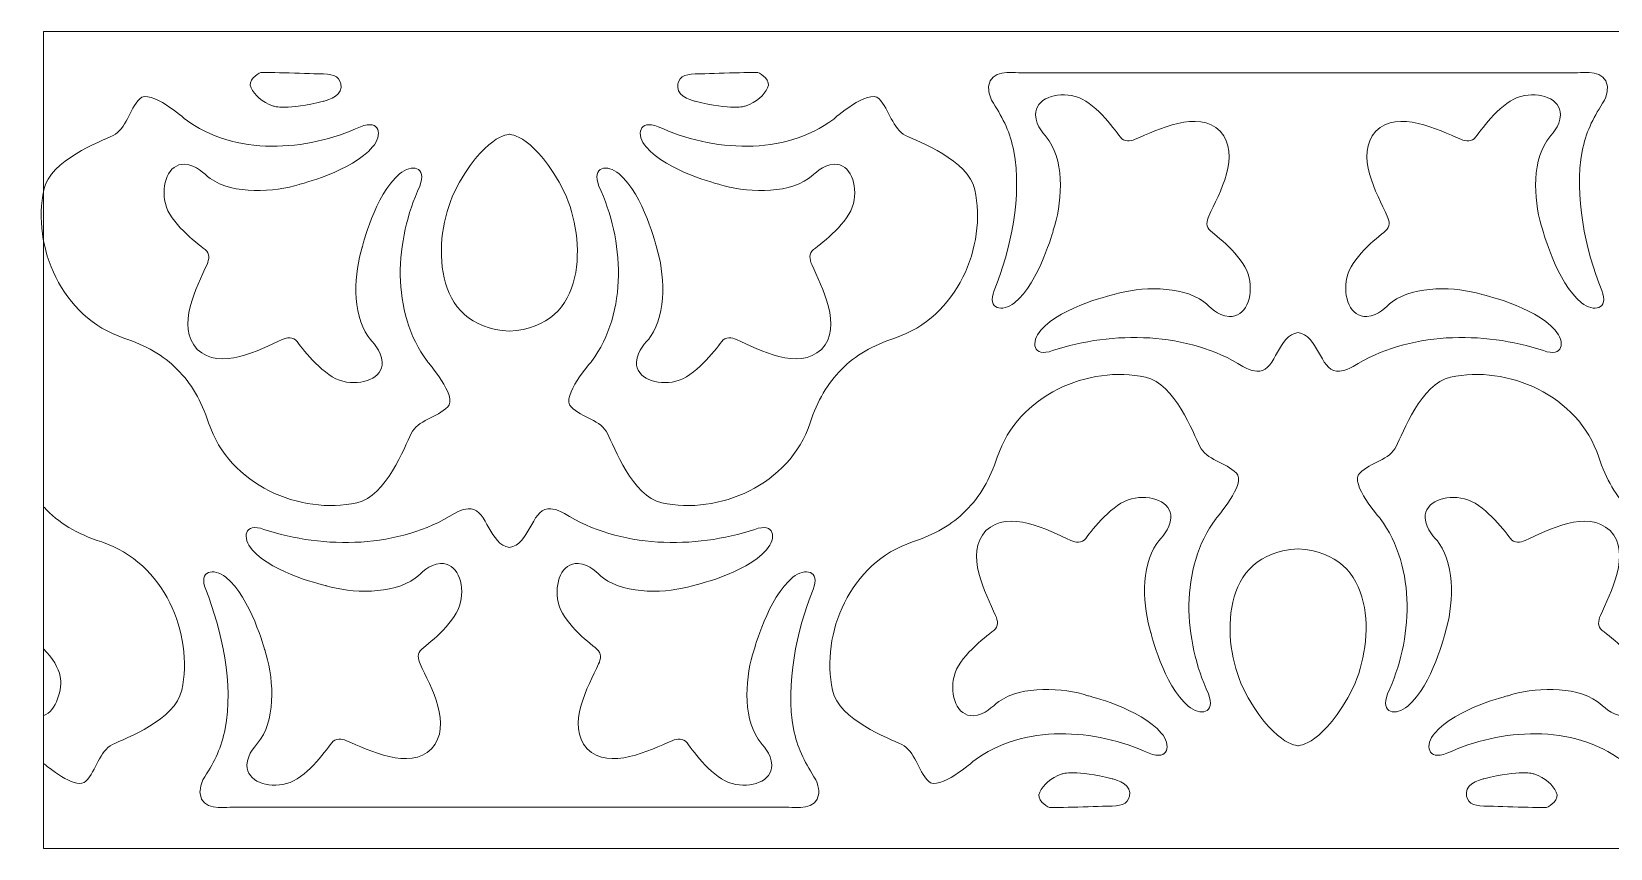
# Model space of a CAD drawing. Header units: centimetres. Extents: x -122 to 122, y -10 to 10.
# Drawn here: x -122.26 to -83.58, y -10 to 10 of the extents above; entities that cross this region are included whole.
import ezdxf

# ---------------------------------------------------------------- set-up
doc = ezdxf.new("R2010")
doc.units = ezdxf.units.CM
doc.header["$MEASUREMENT"] = 0
doc.layers.add('Layer 1', color=7, linetype='Continuous')

msp = doc.modelspace()

# ---------------------------------------------------------------- linework, layer by layer
at = {"layer": 'Layer 1', "color": 242, "lineweight": 9}
for points, knots in [([(-121.97151, 10), (-121.97151, 10), (122.0286, 10), (122.0286, 10), (122.0286, 10), (122.0286, 10), (122.0286, -10.00001), (122.0286, -10.00001), (122.0286, -10.00001), (122.0286, -10.00001), (-121.97151, -10.00001), (-121.97151, -10.00001), (-121.97151, -10.00001), (-121.97151, -10.00001), (-121.97151, 10), (-121.97151, 10)], [0, 0, 0, 0, 0.2, 0.2, 0.2, 0.2, 0.4, 0.4, 0.4, 0.4, 0.6, 0.6, 0.6, 0.6, 1, 1, 1, 1]), ([(-116.33874, 8.17437), (-116.33874, 8.17437), (-115.99966, 8.06499), (-115.11363, 8.2947), (-115.11363, 8.2947), (-115.11363, 8.2947), (-114.68154, 8.38768), (-114.68154, 8.6338), (-114.68154, 8.6338), (-114.68154, 8.87992), (-114.83469, 8.96196), (-115.11363, 8.96196), (-115.11363, 8.96196), (-115.39255, 8.96195), (-116.55207, 9.01666), (-116.64505, 8.99478), (-116.64505, 8.99478), (-116.738, 8.97289), (-116.97868, 8.79241), (-116.8857, 8.62286), (-116.8857, 8.62286), (-116.79269, 8.45331), (-116.62864, 8.26736), (-116.33874, 8.17437)], [0, 0, 0, 0, 0.14285714, 0.14285714, 0.14285714, 0.14285714, 0.28571429, 0.28571429, 0.28571429, 0.28571429, 0.42857143, 0.42857143, 0.42857143, 0.42857143, 0.57142857, 0.57142857, 0.57142857, 0.57142857, 0.71428571, 0.71428571, 0.71428571, 0.71428571, 1, 1, 1, 1]), ([(-104.77638, 8.17437), (-104.77638, 8.17437), (-105.11551, 8.06499), (-106.00153, 8.2947), (-106.00153, 8.2947), (-106.00153, 8.2947), (-106.43361, 8.38768), (-106.43361, 8.6338), (-106.43361, 8.6338), (-106.43361, 8.87992), (-106.28046, 8.96196), (-106.00153, 8.96196), (-106.00153, 8.96196), (-105.72257, 8.96195), (-104.56309, 9.01666), (-104.47011, 8.99478), (-104.47011, 8.99478), (-104.37709, 8.97289), (-104.13648, 8.79241), (-104.22946, 8.62286), (-104.22946, 8.62286), (-104.32244, 8.45331), (-104.48652, 8.26736), (-104.77638, 8.17437)], [0, 0, 0, 0, 0.14285714, 0.14285714, 0.14285714, 0.14285714, 0.28571429, 0.28571429, 0.28571429, 0.28571429, 0.42857143, 0.42857143, 0.42857143, 0.42857143, 0.57142857, 0.57142857, 0.57142857, 0.57142857, 0.71428571, 0.71428571, 0.71428571, 0.71428571, 1, 1, 1, 1]), ([(-91.23417, 2.63059), (-91.7159, 2.56495), (-91.7796, 1.72649), (-92.1734, 1.68273), (-92.1734, 1.68273), (-92.1734, 1.68273), (-92.3715, 1.66487), (-92.58236, 1.79877), (-92.58236, 1.79877), (-93.92927, 2.65399), (-95.77548, 2.67761), (-97.24682, 2.18843), (-97.24682, 2.18843), (-97.73344, 2.01032), (-97.78756, 2.40402), (-97.53509, 2.68988), (-97.53509, 2.68988), (-97.00998, 3.28423), (-95.72022, 3.56919), (-95.72022, 3.56919), (-95.72022, 3.56919), (-95.11184, 3.75095), (-94.10169, 3.79653), (-93.53874, 3.38083), (-93.53874, 3.38083), (-93.37357, 3.25883), (-93.22486, 3.0513), (-92.91939, 3.02068), (-92.91939, 3.02068), (-92.51961, 3.00104), (-92.32786, 3.50262), (-92.42982, 3.97368), (-92.42982, 3.97368), (-92.53176, 4.44475), (-93.14907, 4.9345), (-93.38058, 5.11965), (-93.38058, 5.11965), (-93.50358, 5.21802), (-93.47428, 5.36584), (-93.41978, 5.48279), (-93.41978, 5.48279), (-93.1618, 6.03651), (-92.61989, 6.98759), (-93.13941, 7.55946), (-93.13941, 7.55946), (-93.69, 8.10149), (-94.66204, 7.59812), (-95.22565, 7.36255), (-95.22565, 7.36255), (-95.34469, 7.31279), (-95.49357, 7.28944), (-95.58693, 7.41628), (-95.58693, 7.41628), (-95.76264, 7.65502), (-96.22726, 8.29144), (-96.69387, 8.4122), (-96.69387, 8.4122), (-97.16043, 8.53297), (-97.66933, 8.36147), (-97.66572, 7.96124), (-97.66572, 7.96124), (-97.64736, 7.65477), (-97.44597, 7.49787), (-97.33069, 7.32794), (-97.33069, 7.32794), (-96.93786, 6.74878), (-97.02393, 5.74126), (-97.22992, 5.14068), (-97.22992, 5.14068), (-97.22992, 5.14068), (-97.56635, 3.86335), (-98.18127, 3.3625), (-98.18127, 3.3625), (-98.47468, 3.12357), (-98.86213, 3.19047), (-98.67527, 3.65951), (-98.67527, 3.65951), (-98.27763, 4.65767), (-97.98833, 5.99995), (-98.19766, 7.06999), (-98.19766, 7.06999), (-98.28819, 7.53281), (-98.4504, 7.8561), (-98.69772, 8.2456), (-98.69772, 8.2456), (-98.83159, 8.45647), (-98.81377, 8.65458), (-98.81377, 8.65458), (-98.81377, 8.65458), (-98.78091, 9.08118), (-98.23267, 8.9911), (-98.08086, 8.99368), (-98.08086, 8.99368), (-98.08086, 8.99368), (-91.23417, 8.99367), (-91.23417, 8.99367), (-91.23417, 8.99367), (-91.23417, 8.99367), (-84.38749, 8.99367), (-84.38749, 8.99367), (-84.38749, 8.99367), (-84.23568, 8.99109), (-83.68741, 9.08119), (-83.6546, 8.65458), (-83.6546, 8.65458), (-83.6546, 8.65458), (-83.63674, 8.45648), (-83.77065, 8.2456), (-83.77065, 8.2456), (-84.01795, 7.8561), (-84.18015, 7.53282), (-84.27069, 7.06999), (-84.27069, 7.06999), (-84.48, 5.99994), (-84.19071, 4.65768), (-83.79308, 3.65951), (-83.79308, 3.65951), (-83.6062, 3.19047), (-83.99366, 3.12358), (-84.28709, 3.3625), (-84.28709, 3.3625), (-84.90199, 3.86335), (-85.23844, 5.14068), (-85.23844, 5.14068), (-85.23844, 5.14068), (-85.4444, 5.74125), (-85.53047, 6.74878), (-85.13767, 7.32794), (-85.13767, 7.32794), (-85.02237, 7.49786), (-84.82097, 7.65478), (-84.80264, 7.96124), (-84.80264, 7.96124), (-84.799, 8.36146), (-85.30789, 8.53297), (-85.77448, 8.4122), (-85.77448, 8.4122), (-86.24109, 8.29143), (-86.70571, 7.65503), (-86.88143, 7.41628), (-86.88143, 7.41628), (-86.97475, 7.28943), (-87.12367, 7.31279), (-87.24271, 7.36255), (-87.24271, 7.36255), (-87.80629, 7.59811), (-88.77836, 8.10149), (-89.32893, 7.55946), (-89.32893, 7.55946), (-89.84845, 6.98759), (-89.30654, 6.03651), (-89.04857, 5.48279), (-89.04857, 5.48279), (-88.99405, 5.36584), (-88.96478, 5.21802), (-89.08778, 5.11965), (-89.08778, 5.11965), (-89.31925, 4.93449), (-89.93657, 4.44475), (-90.03853, 3.97368), (-90.03853, 3.97368), (-90.14047, 3.50261), (-89.94874, 3.00104), (-89.54897, 3.02068), (-89.54897, 3.02068), (-89.24349, 3.05128), (-89.09479, 3.25883), (-88.92963, 3.38083), (-88.92963, 3.38083), (-88.36667, 3.79651), (-87.3565, 3.75096), (-86.74815, 3.56919), (-86.74815, 3.56919), (-86.74815, 3.56919), (-85.45837, 3.28423), (-84.93327, 2.68988), (-84.93327, 2.68988), (-84.68078, 2.40402), (-84.73489, 2.01032), (-85.22155, 2.18843), (-85.22155, 2.18843), (-86.69285, 2.6776), (-88.53908, 2.654), (-89.88599, 1.79877), (-89.88599, 1.79877), (-90.09685, 1.66486), (-90.29496, 1.68273), (-90.29496, 1.68273), (-90.29496, 1.68273), (-90.68875, 1.72647), (-90.75243, 2.56497), (-91.23417, 2.63059)], [0, 0, 0, 0, 0.02040816, 0.02040816, 0.02040816, 0.02040816, 0.04081633, 0.04081633, 0.04081633, 0.04081633, 0.06122449, 0.06122449, 0.06122449, 0.06122449, 0.08163265, 0.08163265, 0.08163265, 0.08163265, 0.10204082, 0.10204082, 0.10204082, 0.10204082, 0.12244898, 0.12244898, 0.12244898, 0.12244898, 0.14285714, 0.14285714, 0.14285714, 0.14285714, 0.16326531, 0.16326531, 0.16326531, 0.16326531, 0.18367347, 0.18367347, 0.18367347, 0.18367347, 0.20408163, 0.20408163, 0.20408163, 0.20408163, 0.2244898, 0.2244898, 0.2244898, 0.2244898, 0.24489796, 0.24489796, 0.24489796, 0.24489796, 0.26530612, 0.26530612, 0.26530612, 0.26530612, 0.28571429, 0.28571429, 0.28571429, 0.28571429, 0.30612245, 0.30612245, 0.30612245, 0.30612245, 0.32653061, 0.32653061, 0.32653061, 0.32653061, 0.34693878, 0.34693878, 0.34693878, 0.34693878, 0.36734694, 0.36734694, 0.36734694, 0.36734694, 0.3877551, 0.3877551, 0.3877551, 0.3877551, 0.40816327, 0.40816327, 0.40816327, 0.40816327, 0.42857143, 0.42857143, 0.42857143, 0.42857143, 0.44897959, 0.44897959, 0.44897959, 0.44897959, 0.46938776, 0.46938776, 0.46938776, 0.46938776, 0.48979592, 0.48979592, 0.48979592, 0.48979592, 0.51020408, 0.51020408, 0.51020408, 0.51020408, 0.53061224, 0.53061224, 0.53061224, 0.53061224, 0.55102041, 0.55102041, 0.55102041, 0.55102041, 0.57142857, 0.57142857, 0.57142857, 0.57142857, 0.59183673, 0.59183673, 0.59183673, 0.59183673, 0.6122449, 0.6122449, 0.6122449, 0.6122449, 0.63265306, 0.63265306, 0.63265306, 0.63265306, 0.65306122, 0.65306122, 0.65306122, 0.65306122, 0.67346939, 0.67346939, 0.67346939, 0.67346939, 0.69387755, 0.69387755, 0.69387755, 0.69387755, 0.71428571, 0.71428571, 0.71428571, 0.71428571, 0.73469388, 0.73469388, 0.73469388, 0.73469388, 0.75510204, 0.75510204, 0.75510204, 0.75510204, 0.7755102, 0.7755102, 0.7755102, 0.7755102, 0.79591837, 0.79591837, 0.79591837, 0.79591837, 0.81632653, 0.81632653, 0.81632653, 0.81632653, 0.83673469, 0.83673469, 0.83673469, 0.83673469, 0.85714286, 0.85714286, 0.85714286, 0.85714286, 0.87755102, 0.87755102, 0.87755102, 0.87755102, 0.89795918, 0.89795918, 0.89795918, 0.89795918, 0.91836735, 0.91836735, 0.91836735, 0.91836735, 0.93877551, 0.93877551, 0.93877551, 0.93877551, 0.95918367, 0.95918367, 0.95918367, 0.95918367, 1, 1, 1, 1]), ([(-118.20457, 2.21894), (-118.73547, 2.78028), (-118.21273, 3.74204), (-117.96591, 4.30081), (-117.96591, 4.30081), (-117.91374, 4.41881), (-117.88744, 4.56721), (-118.01238, 4.66309), (-118.01238, 4.66309), (-118.24755, 4.84357), (-118.87453, 5.32084), (-118.98592, 5.78978), (-118.98592, 5.78978), (-119.0973, 6.2587), (-118.91564, 6.76402), (-118.51556, 6.7524), (-118.51556, 6.7524), (-118.20949, 6.7279), (-118.05669, 6.5234), (-117.88911, 6.40473), (-117.88911, 6.40473), (-117.31791, 6.00041), (-116.3089, 6.06622), (-115.70431, 6.26014), (-115.70431, 6.26014), (-115.70431, 6.26014), (-114.42049, 6.5709), (-113.90742, 7.17566), (-113.90742, 7.17566), (-113.66071, 7.46652), (-113.72271, 7.85906), (-114.2057, 7.67123), (-114.2057, 7.67123), (-115.53233, 7.05895), (-117.27709, 6.94883), (-118.50462, 7.85719), (-118.50462, 7.85719), (-118.50462, 7.85719), (-119.35784, 8.61743), (-119.6149, 8.3549), (-119.6149, 8.3549), (-119.87196, 8.09238), (-119.94306, 7.61654), (-120.26574, 7.45793), (-120.26574, 7.45793), (-120.58844, 7.29931), (-121.80243, 6.8544), (-121.96126, 6.12888), (-121.96126, 6.12888), (-122.26412, 4.74524), (-121.53383, 3.00216), (-120.00323, 2.49722), (-120.00323, 2.49722), (-119.46469, 2.31954), (-119.03433, 2.06962), (-118.69413, 1.72941), (-118.69413, 1.72941), (-118.35391, 1.38921), (-118.10398, 0.95882), (-117.92632, 0.42031), (-117.92632, 0.42031), (-117.42138, -1.11029), (-115.67829, -1.84061), (-114.29466, -1.53772), (-114.29466, -1.53772), (-113.56911, -1.3789), (-113.12422, -0.16491), (-112.96561, 0.15779), (-112.96561, 0.15779), (-112.80699, 0.48046), (-112.33116, 0.55158), (-112.06864, 0.80864), (-112.06864, 0.80864), (-111.80611, 1.0657), (-112.56635, 1.91892), (-112.56635, 1.91892), (-112.56635, 1.91892), (-113.47469, 3.14643), (-113.36459, 4.8912), (-112.75231, 6.21784), (-112.75231, 6.21784), (-112.56446, 6.70083), (-112.95702, 6.76282), (-113.24787, 6.51612), (-113.24787, 6.51612), (-113.85264, 6.00305), (-114.1634, 4.71923), (-114.1634, 4.71923), (-114.1634, 4.71923), (-114.3573, 4.11465), (-114.42312, 3.1056), (-114.01881, 2.53443), (-114.01881, 2.53443), (-113.90014, 2.36683), (-113.69563, 2.21401), (-113.67114, 1.90798), (-113.67114, 1.90798), (-113.65952, 1.50789), (-114.16484, 1.32623), (-114.63376, 1.43762), (-114.63376, 1.43762), (-115.10267, 1.54899), (-115.57997, 2.17598), (-115.76045, 2.41116), (-115.76045, 2.41116), (-115.8563, 2.5361), (-116.00472, 2.50977), (-116.12273, 2.45763), (-116.12273, 2.45763), (-116.68148, 2.2108), (-117.64325, 1.68806), (-118.20457, 2.21894)], [0, 0, 0, 0, 0.03448276, 0.03448276, 0.03448276, 0.03448276, 0.06896552, 0.06896552, 0.06896552, 0.06896552, 0.10344828, 0.10344828, 0.10344828, 0.10344828, 0.13793103, 0.13793103, 0.13793103, 0.13793103, 0.17241379, 0.17241379, 0.17241379, 0.17241379, 0.20689655, 0.20689655, 0.20689655, 0.20689655, 0.24137931, 0.24137931, 0.24137931, 0.24137931, 0.27586207, 0.27586207, 0.27586207, 0.27586207, 0.31034483, 0.31034483, 0.31034483, 0.31034483, 0.34482759, 0.34482759, 0.34482759, 0.34482759, 0.37931034, 0.37931034, 0.37931034, 0.37931034, 0.4137931, 0.4137931, 0.4137931, 0.4137931, 0.44827586, 0.44827586, 0.44827586, 0.44827586, 0.48275862, 0.48275862, 0.48275862, 0.48275862, 0.51724138, 0.51724138, 0.51724138, 0.51724138, 0.55172414, 0.55172414, 0.55172414, 0.55172414, 0.5862069, 0.5862069, 0.5862069, 0.5862069, 0.62068966, 0.62068966, 0.62068966, 0.62068966, 0.65517241, 0.65517241, 0.65517241, 0.65517241, 0.68965517, 0.68965517, 0.68965517, 0.68965517, 0.72413793, 0.72413793, 0.72413793, 0.72413793, 0.75862069, 0.75862069, 0.75862069, 0.75862069, 0.79310345, 0.79310345, 0.79310345, 0.79310345, 0.82758621, 0.82758621, 0.82758621, 0.82758621, 0.86206897, 0.86206897, 0.86206897, 0.86206897, 0.89655172, 0.89655172, 0.89655172, 0.89655172, 0.93103448, 0.93103448, 0.93103448, 0.93103448, 1, 1, 1, 1]), ([(-102.91044, 2.21894), (-102.37954, 2.78028), (-102.90231, 3.74204), (-103.14913, 4.30081), (-103.14913, 4.30081), (-103.20127, 4.41881), (-103.2276, 4.56721), (-103.10266, 4.66309), (-103.10266, 4.66309), (-102.86745, 4.84357), (-102.24051, 5.32084), (-102.12912, 5.78978), (-102.12912, 5.78978), (-102.0177, 6.2587), (-102.1994, 6.76402), (-102.59948, 6.7524), (-102.59948, 6.7524), (-102.90547, 6.7279), (-103.05835, 6.5234), (-103.22593, 6.40473), (-103.22593, 6.40473), (-103.79709, 6.00041), (-104.80614, 6.06622), (-105.41073, 6.26014), (-105.41073, 6.26014), (-105.41073, 6.26014), (-106.69455, 6.5709), (-107.20762, 7.17566), (-107.20762, 7.17566), (-107.4543, 7.46652), (-107.39232, 7.85906), (-106.90934, 7.67123), (-106.90934, 7.67123), (-105.58267, 7.05895), (-103.83795, 6.94883), (-102.61041, 7.85719), (-102.61041, 7.85719), (-102.61041, 7.85719), (-101.7572, 8.61743), (-101.50014, 8.3549), (-101.50014, 8.3549), (-101.24304, 8.09238), (-101.17198, 7.61654), (-100.84928, 7.45793), (-100.84928, 7.45793), (-100.52657, 7.29931), (-99.3126, 6.8544), (-99.15378, 6.12888), (-99.15378, 6.12888), (-98.85088, 4.74524), (-99.5812, 3.00216), (-101.11181, 2.49722), (-101.11181, 2.49722), (-101.65032, 2.31954), (-102.08071, 2.06962), (-102.42091, 1.72941), (-102.42091, 1.72941), (-102.76109, 1.38921), (-103.01105, 0.95882), (-103.18872, 0.42031), (-103.18872, 0.42031), (-103.69363, -1.11029), (-105.43675, -1.84061), (-106.82038, -1.53772), (-106.82038, -1.53772), (-107.5459, -1.3789), (-107.99082, -0.16491), (-108.14942, 0.15779), (-108.14942, 0.15779), (-108.30801, 0.48046), (-108.78387, 0.55158), (-109.0464, 0.80864), (-109.0464, 0.80864), (-109.30893, 1.0657), (-108.54868, 1.91892), (-108.54868, 1.91892), (-108.54868, 1.91892), (-107.64031, 3.14643), (-107.75045, 4.8912), (-108.36273, 6.21784), (-108.36273, 6.21784), (-108.55054, 6.70083), (-108.15801, 6.76282), (-107.86716, 6.51612), (-107.86716, 6.51612), (-107.26237, 6.00305), (-106.95164, 4.71923), (-106.95164, 4.71923), (-106.95164, 4.71923), (-106.7577, 4.11465), (-106.69191, 3.1056), (-107.09624, 2.53443), (-107.09624, 2.53443), (-107.2149, 2.36683), (-107.41941, 2.21401), (-107.4439, 1.90798), (-107.4439, 1.90798), (-107.45549, 1.50789), (-106.9502, 1.32623), (-106.48128, 1.43762), (-106.48128, 1.43762), (-106.01233, 1.54899), (-105.53507, 2.17598), (-105.35459, 2.41116), (-105.35459, 2.41116), (-105.2587, 2.5361), (-105.11033, 2.50977), (-104.99231, 2.45763), (-104.99231, 2.45763), (-104.43352, 2.2108), (-103.47179, 1.68806), (-102.91044, 2.21894)], [0, 0, 0, 0, 0.03448276, 0.03448276, 0.03448276, 0.03448276, 0.06896552, 0.06896552, 0.06896552, 0.06896552, 0.10344828, 0.10344828, 0.10344828, 0.10344828, 0.13793103, 0.13793103, 0.13793103, 0.13793103, 0.17241379, 0.17241379, 0.17241379, 0.17241379, 0.20689655, 0.20689655, 0.20689655, 0.20689655, 0.24137931, 0.24137931, 0.24137931, 0.24137931, 0.27586207, 0.27586207, 0.27586207, 0.27586207, 0.31034483, 0.31034483, 0.31034483, 0.31034483, 0.34482759, 0.34482759, 0.34482759, 0.34482759, 0.37931034, 0.37931034, 0.37931034, 0.37931034, 0.4137931, 0.4137931, 0.4137931, 0.4137931, 0.44827586, 0.44827586, 0.44827586, 0.44827586, 0.48275862, 0.48275862, 0.48275862, 0.48275862, 0.51724138, 0.51724138, 0.51724138, 0.51724138, 0.55172414, 0.55172414, 0.55172414, 0.55172414, 0.5862069, 0.5862069, 0.5862069, 0.5862069, 0.62068966, 0.62068966, 0.62068966, 0.62068966, 0.65517241, 0.65517241, 0.65517241, 0.65517241, 0.68965517, 0.68965517, 0.68965517, 0.68965517, 0.72413793, 0.72413793, 0.72413793, 0.72413793, 0.75862069, 0.75862069, 0.75862069, 0.75862069, 0.79310345, 0.79310345, 0.79310345, 0.79310345, 0.82758621, 0.82758621, 0.82758621, 0.82758621, 0.86206897, 0.86206897, 0.86206897, 0.86206897, 0.89655172, 0.89655172, 0.89655172, 0.89655172, 0.93103448, 0.93103448, 0.93103448, 0.93103448, 1, 1, 1, 1]), ([(-110.55762, 7.48524), (-110.55762, 7.48524), (-111.19756, 7.47429), (-111.90857, 6.0632), (-111.90857, 6.0632), (-112.43865, 4.91751), (-112.48799, 2.75632), (-110.55761, 2.66722), (-110.55761, 2.66722), (-108.62722, 2.7563), (-108.67655, 4.91751), (-109.20665, 6.0632), (-109.20665, 6.0632), (-109.91766, 7.47428), (-110.55757, 7.48524), (-110.55757, 7.48524)], [0, 0, 0, 0, 0.2, 0.2, 0.2, 0.2, 0.4, 0.4, 0.4, 0.4, 0.6, 0.6, 0.6, 0.6, 1, 1, 1, 1]), ([(-98.88088, -2.219), (-99.41178, -2.78034), (-98.88905, -3.74209), (-98.64223, -4.30086), (-98.64223, -4.30086), (-98.59005, -4.4189), (-98.56376, -4.56726), (-98.6887, -4.66314), (-98.6887, -4.66314), (-98.92387, -4.84363), (-99.55085, -5.32089), (-99.66224, -5.78983), (-99.66224, -5.78983), (-99.77361, -6.25875), (-99.59197, -6.76407), (-99.19188, -6.75245), (-99.19188, -6.75245), (-98.88584, -6.72798), (-98.73301, -6.52345), (-98.56543, -6.40478), (-98.56543, -6.40478), (-97.99423, -6.00046), (-96.98521, -6.06627), (-96.38063, -6.26019), (-96.38063, -6.26019), (-96.38063, -6.26019), (-95.0968, -6.57095), (-94.58374, -7.17571), (-94.58374, -7.17571), (-94.33702, -7.46658), (-94.39903, -7.85911), (-94.88202, -7.67128), (-94.88202, -7.67128), (-96.20865, -7.05901), (-97.95341, -6.94888), (-99.18094, -7.85724), (-99.18094, -7.85724), (-99.18094, -7.85724), (-100.03416, -8.61748), (-100.29121, -8.35496), (-100.29121, -8.35496), (-100.54827, -8.09243), (-100.61938, -7.61659), (-100.94207, -7.45798), (-100.94207, -7.45798), (-101.26475, -7.29938), (-102.47875, -6.85445), (-102.63758, -6.12893), (-102.63758, -6.12893), (-102.94044, -4.74531), (-102.21015, -3.00221), (-100.67955, -2.49727), (-100.67955, -2.49727), (-100.141, -2.31963), (-99.71065, -2.06967), (-99.37044, -1.72946), (-99.37044, -1.72946), (-99.03023, -1.38927), (-98.7803, -0.95887), (-98.60264, -0.42036), (-98.60264, -0.42036), (-98.09769, 1.11023), (-96.35461, 1.84056), (-94.97099, 1.53767), (-94.97099, 1.53767), (-94.24542, 1.37883), (-93.80054, 0.16486), (-93.64193, -0.15784), (-93.64193, -0.15784), (-93.4833, -0.48053), (-93.00748, -0.55163), (-92.74496, -0.80869), (-92.74496, -0.80869), (-92.48243, -1.06576), (-93.24266, -1.91897), (-93.24266, -1.91897), (-93.24266, -1.91897), (-94.15101, -3.14652), (-94.0409, -4.89125), (-93.42863, -6.21789), (-93.42863, -6.21789), (-93.24077, -6.70089), (-93.63333, -6.76287), (-93.9242, -6.51617), (-93.9242, -6.51617), (-94.52895, -6.0031), (-94.83972, -4.71928), (-94.83972, -4.71928), (-94.83972, -4.71928), (-95.03362, -4.11471), (-95.09945, -3.10565), (-94.69513, -2.53448), (-94.69513, -2.53448), (-94.57646, -2.3669), (-94.37195, -2.21406), (-94.34745, -1.90803), (-94.34745, -1.90803), (-94.33583, -1.50796), (-94.84115, -1.32628), (-95.31008, -1.43767), (-95.31008, -1.43767), (-95.77899, -1.54908), (-96.2563, -2.17603), (-96.43677, -2.41121), (-96.43677, -2.41121), (-96.53261, -2.53616), (-96.68103, -2.50982), (-96.79905, -2.45768), (-96.79905, -2.45768), (-97.3578, -2.21086), (-98.31956, -1.68811), (-98.88088, -2.219)], [0, 0, 0, 0, 0.03448276, 0.03448276, 0.03448276, 0.03448276, 0.06896552, 0.06896552, 0.06896552, 0.06896552, 0.10344828, 0.10344828, 0.10344828, 0.10344828, 0.13793103, 0.13793103, 0.13793103, 0.13793103, 0.17241379, 0.17241379, 0.17241379, 0.17241379, 0.20689655, 0.20689655, 0.20689655, 0.20689655, 0.24137931, 0.24137931, 0.24137931, 0.24137931, 0.27586207, 0.27586207, 0.27586207, 0.27586207, 0.31034483, 0.31034483, 0.31034483, 0.31034483, 0.34482759, 0.34482759, 0.34482759, 0.34482759, 0.37931034, 0.37931034, 0.37931034, 0.37931034, 0.4137931, 0.4137931, 0.4137931, 0.4137931, 0.44827586, 0.44827586, 0.44827586, 0.44827586, 0.48275862, 0.48275862, 0.48275862, 0.48275862, 0.51724138, 0.51724138, 0.51724138, 0.51724138, 0.55172414, 0.55172414, 0.55172414, 0.55172414, 0.5862069, 0.5862069, 0.5862069, 0.5862069, 0.62068966, 0.62068966, 0.62068966, 0.62068966, 0.65517241, 0.65517241, 0.65517241, 0.65517241, 0.68965517, 0.68965517, 0.68965517, 0.68965517, 0.72413793, 0.72413793, 0.72413793, 0.72413793, 0.75862069, 0.75862069, 0.75862069, 0.75862069, 0.79310345, 0.79310345, 0.79310345, 0.79310345, 0.82758621, 0.82758621, 0.82758621, 0.82758621, 0.86206897, 0.86206897, 0.86206897, 0.86206897, 0.89655172, 0.89655172, 0.89655172, 0.89655172, 0.93103448, 0.93103448, 0.93103448, 0.93103448, 1, 1, 1, 1]), ([(-83.58675, -2.219), (-83.05585, -2.78034), (-83.57863, -3.74209), (-83.82545, -4.30086), (-83.82545, -4.30086), (-83.87758, -4.4189), (-83.90391, -4.56726), (-83.77898, -4.66314), (-83.77898, -4.66314), (-83.54377, -4.84363), (-82.91682, -5.32089), (-82.80544, -5.78983), (-82.80544, -5.78983), (-82.69402, -6.25875), (-82.87571, -6.76407), (-83.2758, -6.75245), (-83.2758, -6.75245), (-83.58183, -6.72798), (-83.73466, -6.52345), (-83.90225, -6.40478), (-83.90225, -6.40478), (-84.47341, -6.00046), (-85.48247, -6.06627), (-86.08704, -6.26019), (-86.08704, -6.26019), (-86.08704, -6.26019), (-87.37086, -6.57095), (-87.88393, -7.17571), (-87.88393, -7.17571), (-88.13061, -7.46658), (-88.06864, -7.85911), (-87.58566, -7.67128), (-87.58566, -7.67128), (-86.25899, -7.05901), (-84.51426, -6.94888), (-83.28675, -7.85724), (-83.28675, -7.85724), (-83.28675, -7.85724), (-82.43352, -8.61748), (-82.17646, -8.35496), (-82.17646, -8.35496), (-81.91936, -8.09243), (-81.8483, -7.61659), (-81.52561, -7.45798), (-81.52561, -7.45798), (-81.20284, -7.29938), (-79.98893, -6.85445), (-79.8301, -6.12893), (-79.8301, -6.12893), (-79.52716, -4.74531), (-80.25752, -3.00221), (-81.78813, -2.49727), (-81.78813, -2.49727), (-82.32663, -2.31963), (-82.75702, -2.06967), (-83.09722, -1.72946), (-83.09722, -1.72946), (-83.43741, -1.38927), (-83.68738, -0.95887), (-83.86503, -0.42036), (-83.86503, -0.42036), (-84.36998, 1.11023), (-86.11307, 1.84056), (-87.4967, 1.53767), (-87.4967, 1.53767), (-88.22221, 1.37883), (-88.66714, 0.16486), (-88.82575, -0.15784), (-88.82575, -0.15784), (-88.98433, -0.48053), (-89.4602, -0.55163), (-89.72272, -0.80869), (-89.72272, -0.80869), (-89.98521, -1.06576), (-89.22501, -1.91897), (-89.22501, -1.91897), (-89.22501, -1.91897), (-88.31663, -3.14652), (-88.42677, -4.89125), (-89.03906, -6.21789), (-89.03906, -6.21789), (-89.22686, -6.70089), (-88.83434, -6.76287), (-88.54348, -6.51617), (-88.54348, -6.51617), (-87.93868, -6.0031), (-87.62795, -4.71928), (-87.62795, -4.71928), (-87.62795, -4.71928), (-87.43402, -4.11471), (-87.36823, -3.10565), (-87.77256, -2.53448), (-87.77256, -2.53448), (-87.89122, -2.3669), (-88.09572, -2.21406), (-88.12022, -1.90803), (-88.12022, -1.90803), (-88.1318, -1.50796), (-87.62652, -1.32628), (-87.1576, -1.43767), (-87.1576, -1.43767), (-86.68865, -1.54908), (-86.21138, -2.17603), (-86.03091, -2.41121), (-86.03091, -2.41121), (-85.93502, -2.53616), (-85.78666, -2.50982), (-85.66863, -2.45768), (-85.66863, -2.45768), (-85.10984, -2.21086), (-84.14811, -1.68811), (-83.58675, -2.219)], [0, 0, 0, 0, 0.03448276, 0.03448276, 0.03448276, 0.03448276, 0.06896552, 0.06896552, 0.06896552, 0.06896552, 0.10344828, 0.10344828, 0.10344828, 0.10344828, 0.13793103, 0.13793103, 0.13793103, 0.13793103, 0.17241379, 0.17241379, 0.17241379, 0.17241379, 0.20689655, 0.20689655, 0.20689655, 0.20689655, 0.24137931, 0.24137931, 0.24137931, 0.24137931, 0.27586207, 0.27586207, 0.27586207, 0.27586207, 0.31034483, 0.31034483, 0.31034483, 0.31034483, 0.34482759, 0.34482759, 0.34482759, 0.34482759, 0.37931034, 0.37931034, 0.37931034, 0.37931034, 0.4137931, 0.4137931, 0.4137931, 0.4137931, 0.44827586, 0.44827586, 0.44827586, 0.44827586, 0.48275862, 0.48275862, 0.48275862, 0.48275862, 0.51724138, 0.51724138, 0.51724138, 0.51724138, 0.55172414, 0.55172414, 0.55172414, 0.55172414, 0.5862069, 0.5862069, 0.5862069, 0.5862069, 0.62068966, 0.62068966, 0.62068966, 0.62068966, 0.65517241, 0.65517241, 0.65517241, 0.65517241, 0.68965517, 0.68965517, 0.68965517, 0.68965517, 0.72413793, 0.72413793, 0.72413793, 0.72413793, 0.75862069, 0.75862069, 0.75862069, 0.75862069, 0.79310345, 0.79310345, 0.79310345, 0.79310345, 0.82758621, 0.82758621, 0.82758621, 0.82758621, 0.86206897, 0.86206897, 0.86206897, 0.86206897, 0.89655172, 0.89655172, 0.89655172, 0.89655172, 0.93103448, 0.93103448, 0.93103448, 0.93103448, 1, 1, 1, 1]), ([(-121.95639, -1.64558), (-121.61194, -2.02864), (-121.1595, -2.2943), (-120.54432, -2.49724), (-120.54432, -2.49724), (-119.01372, -3.00217), (-118.2834, -4.74528), (-118.58629, -6.1289), (-118.58629, -6.1289), (-118.74511, -6.85444), (-119.9591, -7.29934), (-120.28179, -7.45795), (-120.28179, -7.45795), (-120.60447, -7.61658), (-120.67559, -8.0924), (-120.93265, -8.35494), (-120.93265, -8.35494), (-121.14351, -8.57029), (-121.75555, -8.09741), (-121.96869, -7.92052)], [0, 0, 0, 0, 0.16666667, 0.16666667, 0.16666667, 0.16666667, 0.33333333, 0.33333333, 0.33333333, 0.33333333, 0.5, 0.5, 0.5, 0.5, 0.66666667, 0.66666667, 0.66666667, 0.66666667, 1, 1, 1, 1]), ([(-110.55714, -2.63066), (-110.07542, -2.56504), (-110.01176, -1.72654), (-109.61796, -1.68278), (-109.61796, -1.68278), (-109.61796, -1.68278), (-109.41986, -1.66492), (-109.20899, -1.79882), (-109.20899, -1.79882), (-107.86205, -2.65405), (-106.01587, -2.67766), (-104.54455, -2.18848), (-104.54455, -2.18848), (-104.05788, -2.01038), (-104.00378, -2.40407), (-104.25626, -2.68993), (-104.25626, -2.68993), (-104.78134, -3.28429), (-106.07115, -3.56924), (-106.07115, -3.56924), (-106.07115, -3.56924), (-106.67948, -3.75102), (-107.68967, -3.79658), (-108.25262, -3.38088), (-108.25262, -3.38088), (-108.41779, -3.25889), (-108.5665, -3.05135), (-108.87197, -3.02073), (-108.87197, -3.02073), (-109.27171, -3.0011), (-109.4635, -3.50267), (-109.36153, -3.97373), (-109.36153, -3.97373), (-109.25956, -4.44481), (-108.64229, -4.93455), (-108.41078, -5.1197), (-108.41078, -5.1197), (-108.28777, -5.21809), (-108.31708, -5.36589), (-108.37158, -5.48284), (-108.37158, -5.48284), (-108.62952, -6.03658), (-109.17147, -6.98764), (-108.65194, -7.55951), (-108.65194, -7.55951), (-108.10136, -8.10154), (-107.12932, -7.59817), (-106.56571, -7.3626), (-106.56571, -7.3626), (-106.44667, -7.31285), (-106.29779, -7.28949), (-106.20443, -7.41633), (-106.20443, -7.41633), (-106.02868, -7.6551), (-105.56409, -8.2915), (-105.09749, -8.41225), (-105.09749, -8.41225), (-104.63085, -8.53302), (-104.12203, -8.36152), (-104.12564, -7.9613), (-104.12564, -7.9613), (-104.14396, -7.65484), (-104.34539, -7.49792), (-104.46067, -7.32799), (-104.46067, -7.32799), (-104.85346, -6.74883), (-104.76744, -5.74131), (-104.56144, -5.14073), (-104.56144, -5.14073), (-104.56144, -5.14073), (-104.225, -3.8634), (-103.61008, -3.36255), (-103.61008, -3.36255), (-103.31664, -3.12364), (-102.92923, -3.19052), (-103.11608, -3.65956), (-103.11608, -3.65956), (-103.51372, -4.65774), (-103.80302, -6), (-103.5937, -7.07004), (-103.5937, -7.07004), (-103.50313, -7.53288), (-103.34096, -7.85615), (-103.09365, -8.24565), (-103.09365, -8.24565), (-102.95973, -8.45655), (-102.9776, -8.65463), (-102.9776, -8.65463), (-102.9776, -8.65463), (-103.01041, -9.08125), (-103.55869, -8.99115), (-103.7105, -8.99373), (-103.7105, -8.99373), (-103.7105, -8.99373), (-110.55714, -8.99374), (-110.55714, -8.99374), (-110.55714, -8.99374), (-110.55714, -8.99374), (-117.40383, -8.99374), (-117.40383, -8.99374), (-117.40383, -8.99374), (-117.55564, -8.99116), (-118.10394, -9.08124), (-118.13676, -8.65463), (-118.13676, -8.65463), (-118.13676, -8.65463), (-118.15462, -8.45654), (-118.02071, -8.24565), (-118.02071, -8.24565), (-117.77336, -7.85615), (-117.61121, -7.53287), (-117.52066, -7.07004), (-117.52066, -7.07004), (-117.31132, -6.00001), (-117.60064, -4.65773), (-117.99827, -3.65956), (-117.99827, -3.65956), (-118.18512, -3.19053), (-117.7977, -3.12363), (-117.50427, -3.36255), (-117.50427, -3.36255), (-116.88933, -3.86341), (-116.55292, -5.14073), (-116.55292, -5.14073), (-116.55292, -5.14073), (-116.34692, -5.74133), (-116.26089, -6.74883), (-116.65369, -7.32799), (-116.65369, -7.32799), (-116.76895, -7.49793), (-116.97038, -7.65483), (-116.98872, -7.9613), (-116.98872, -7.9613), (-116.99231, -8.36153), (-116.48347, -8.53302), (-116.01687, -8.41225), (-116.01687, -8.41225), (-115.55023, -8.29151), (-115.08565, -7.65508), (-114.90994, -7.41633), (-114.90994, -7.41633), (-114.81657, -7.28949), (-114.66769, -7.31284), (-114.54865, -7.3626), (-114.54865, -7.3626), (-113.98503, -7.59818), (-113.013, -8.10154), (-112.46242, -7.55951), (-112.46242, -7.55951), (-111.94287, -6.98765), (-112.48482, -6.03656), (-112.74278, -5.48284), (-112.74278, -5.48284), (-112.79727, -5.3659), (-112.82658, -5.21807), (-112.70358, -5.1197), (-112.70358, -5.1197), (-112.47207, -4.93456), (-111.85479, -4.4448), (-111.75283, -3.97373), (-111.75283, -3.97373), (-111.65085, -3.50267), (-111.84262, -3.00109), (-112.24239, -3.02073), (-112.24239, -3.02073), (-112.54783, -3.05137), (-112.69657, -3.25888), (-112.86174, -3.38088), (-112.86174, -3.38088), (-113.42469, -3.7966), (-114.43486, -3.75101), (-115.04321, -3.56924), (-115.04321, -3.56924), (-115.04321, -3.56924), (-116.33299, -3.28428), (-116.85809, -2.68993), (-116.85809, -2.68993), (-117.11054, -2.40408), (-117.05646, -2.01037), (-116.56981, -2.18848), (-116.56981, -2.18848), (-115.09847, -2.67767), (-113.25228, -2.65405), (-111.90537, -1.79882), (-111.90537, -1.79882), (-111.69447, -1.66492), (-111.49639, -1.68278), (-111.49639, -1.68278), (-111.49639, -1.68278), (-111.10257, -1.72656), (-111.03892, -2.56502), (-110.55714, -2.63066)], [0, 0, 0, 0, 0.02040816, 0.02040816, 0.02040816, 0.02040816, 0.04081633, 0.04081633, 0.04081633, 0.04081633, 0.06122449, 0.06122449, 0.06122449, 0.06122449, 0.08163265, 0.08163265, 0.08163265, 0.08163265, 0.10204082, 0.10204082, 0.10204082, 0.10204082, 0.12244898, 0.12244898, 0.12244898, 0.12244898, 0.14285714, 0.14285714, 0.14285714, 0.14285714, 0.16326531, 0.16326531, 0.16326531, 0.16326531, 0.18367347, 0.18367347, 0.18367347, 0.18367347, 0.20408163, 0.20408163, 0.20408163, 0.20408163, 0.2244898, 0.2244898, 0.2244898, 0.2244898, 0.24489796, 0.24489796, 0.24489796, 0.24489796, 0.26530612, 0.26530612, 0.26530612, 0.26530612, 0.28571429, 0.28571429, 0.28571429, 0.28571429, 0.30612245, 0.30612245, 0.30612245, 0.30612245, 0.32653061, 0.32653061, 0.32653061, 0.32653061, 0.34693878, 0.34693878, 0.34693878, 0.34693878, 0.36734694, 0.36734694, 0.36734694, 0.36734694, 0.3877551, 0.3877551, 0.3877551, 0.3877551, 0.40816327, 0.40816327, 0.40816327, 0.40816327, 0.42857143, 0.42857143, 0.42857143, 0.42857143, 0.44897959, 0.44897959, 0.44897959, 0.44897959, 0.46938776, 0.46938776, 0.46938776, 0.46938776, 0.48979592, 0.48979592, 0.48979592, 0.48979592, 0.51020408, 0.51020408, 0.51020408, 0.51020408, 0.53061224, 0.53061224, 0.53061224, 0.53061224, 0.55102041, 0.55102041, 0.55102041, 0.55102041, 0.57142857, 0.57142857, 0.57142857, 0.57142857, 0.59183673, 0.59183673, 0.59183673, 0.59183673, 0.6122449, 0.6122449, 0.6122449, 0.6122449, 0.63265306, 0.63265306, 0.63265306, 0.63265306, 0.65306122, 0.65306122, 0.65306122, 0.65306122, 0.67346939, 0.67346939, 0.67346939, 0.67346939, 0.69387755, 0.69387755, 0.69387755, 0.69387755, 0.71428571, 0.71428571, 0.71428571, 0.71428571, 0.73469388, 0.73469388, 0.73469388, 0.73469388, 0.75510204, 0.75510204, 0.75510204, 0.75510204, 0.7755102, 0.7755102, 0.7755102, 0.7755102, 0.79591837, 0.79591837, 0.79591837, 0.79591837, 0.81632653, 0.81632653, 0.81632653, 0.81632653, 0.83673469, 0.83673469, 0.83673469, 0.83673469, 0.85714286, 0.85714286, 0.85714286, 0.85714286, 0.87755102, 0.87755102, 0.87755102, 0.87755102, 0.89795918, 0.89795918, 0.89795918, 0.89795918, 0.91836735, 0.91836735, 0.91836735, 0.91836735, 0.93877551, 0.93877551, 0.93877551, 0.93877551, 0.95918367, 0.95918367, 0.95918367, 0.95918367, 1, 1, 1, 1]), ([(-91.2337, -7.48529), (-91.2337, -7.48529), (-90.5938, -7.47434), (-89.88279, -6.06325), (-89.88279, -6.06325), (-89.35267, -4.91757), (-89.30337, -2.75637), (-91.23375, -2.66727), (-91.23375, -2.66727), (-93.1641, -2.75637), (-93.11481, -4.91756), (-92.58471, -6.06325), (-92.58471, -6.06325), (-91.8737, -7.47436), (-91.23379, -7.48529), (-91.23379, -7.48529)], [0, 0, 0, 0, 0.2, 0.2, 0.2, 0.2, 0.4, 0.4, 0.4, 0.4, 0.6, 0.6, 0.6, 0.6, 1, 1, 1, 1]), ([(-121.96782, -6.74232), (-121.66417, -6.66277), (-121.49651, -6.06414), (-121.56162, -5.7898), (-121.56162, -5.7898), (-121.60968, -5.58734), (-121.73664, -5.33409), (-121.97097, -5.11713)], [0, 0, 0, 0, 0.33333333, 0.33333333, 0.33333333, 0.33333333, 1, 1, 1, 1]), ([(-97.01494, -8.17445), (-97.01494, -8.17445), (-96.67586, -8.06504), (-95.78983, -8.29475), (-95.78983, -8.29475), (-95.78983, -8.29475), (-95.35775, -8.38773), (-95.35775, -8.63385), (-95.35775, -8.63385), (-95.35775, -8.87997), (-95.51088, -8.96202), (-95.78983, -8.96202), (-95.78983, -8.96202), (-96.06875, -8.96203), (-97.22827, -9.01671), (-97.32124, -8.99483), (-97.32124, -8.99483), (-97.41423, -8.97296), (-97.65487, -8.79246), (-97.5619, -8.62292), (-97.5619, -8.62292), (-97.46888, -8.45337), (-97.30484, -8.26741), (-97.01494, -8.17445)], [0, 0, 0, 0, 0.14285714, 0.14285714, 0.14285714, 0.14285714, 0.28571429, 0.28571429, 0.28571429, 0.28571429, 0.42857143, 0.42857143, 0.42857143, 0.42857143, 0.57142857, 0.57142857, 0.57142857, 0.57142857, 0.71428571, 0.71428571, 0.71428571, 0.71428571, 1, 1, 1, 1]), ([(-85.45258, -8.17445), (-85.45258, -8.17445), (-85.7917, -8.06504), (-86.67772, -8.29475), (-86.67772, -8.29475), (-86.67772, -8.29475), (-87.1098, -8.38773), (-87.1098, -8.63385), (-87.1098, -8.63385), (-87.1098, -8.87997), (-86.95667, -8.96202), (-86.67772, -8.96202), (-86.67772, -8.96202), (-86.39877, -8.96203), (-85.23928, -9.01671), (-85.14631, -8.99483), (-85.14631, -8.99483), (-85.05332, -8.97296), (-84.81268, -8.79246), (-84.90565, -8.62292), (-84.90565, -8.62292), (-84.99863, -8.45337), (-85.16272, -8.26741), (-85.45258, -8.17445)], [0, 0, 0, 0, 0.14285714, 0.14285714, 0.14285714, 0.14285714, 0.28571429, 0.28571429, 0.28571429, 0.28571429, 0.42857143, 0.42857143, 0.42857143, 0.42857143, 0.57142857, 0.57142857, 0.57142857, 0.57142857, 0.71428571, 0.71428571, 0.71428571, 0.71428571, 1, 1, 1, 1])]:
    msp.add_open_spline(points, degree=3, knots=knots, dxfattribs=at)

doc.saveas('drawing.dxf')
